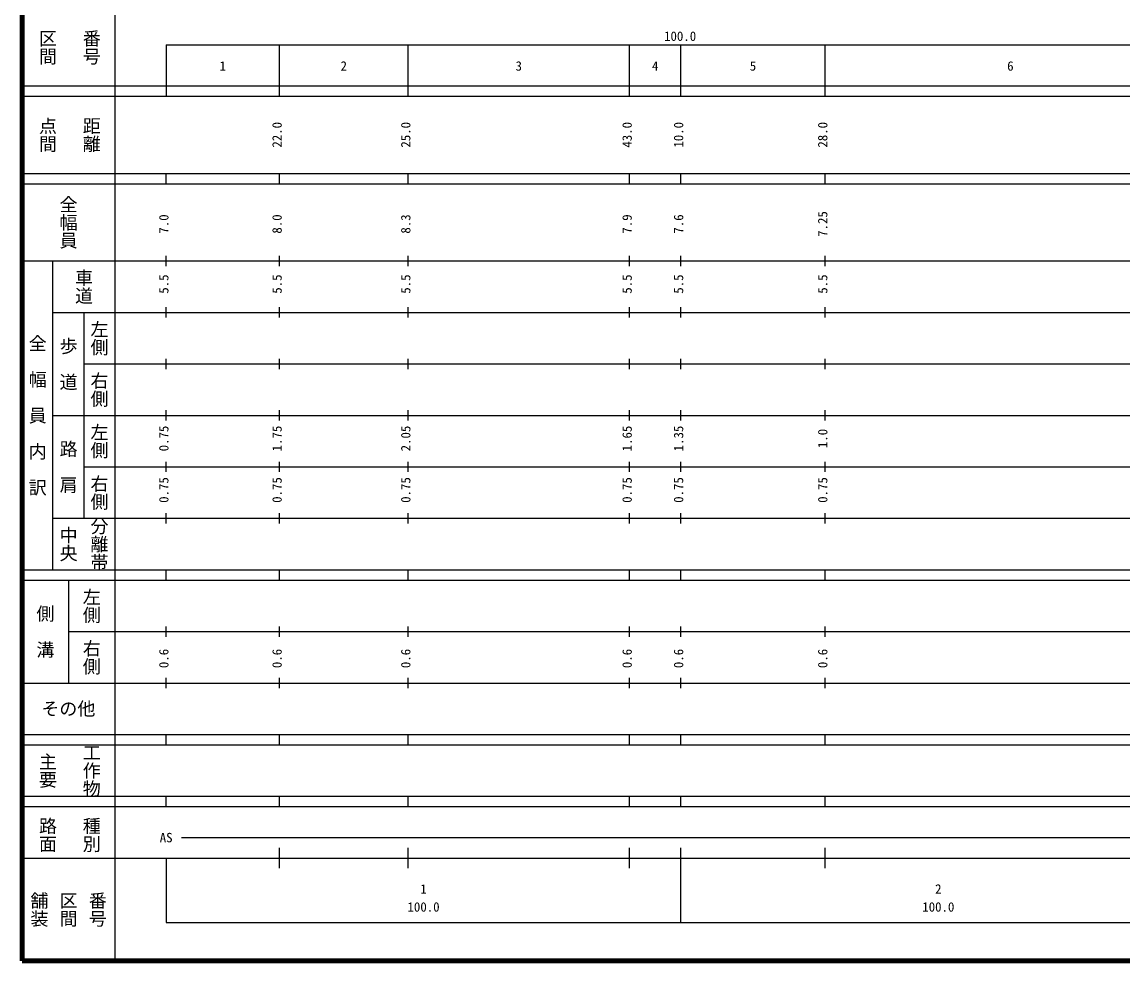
# Model space of a CAD drawing. Units: millimetres on the paper, enlarged 1000 times. Extents: x 40000 to 680000, y 20000 to 380000.
# Drawn here: x 40000 to 253872, y 20000 to 202409 of the extents above; entities that cross this region are included whole.
import ezdxf
from ezdxf.enums import TextEntityAlignment as Align

# ---------------------------------------------------------------- set-up
doc = ezdxf.new("R2010")
doc.units = ezdxf.units.MM
doc.header["$LTSCALE"] = 1000
doc.layers.add('M-TTL', color=2, linetype='Continuous', lineweight=140)
doc.layers.add('M-TTL-BAND', color=7, linetype='Continuous', lineweight=25)
doc.styles.add('@ＭＳ ゴシック', font='')
doc.styles.add('ＭＳ ゴシック', font='')
doc.styles.get('@ＭＳ ゴシック').set_extended_font_data('@MS Gothic')
doc.styles.get('ＭＳ ゴシック').set_extended_font_data('MS Gothic')

msp = doc.modelspace()

# ---------------------------------------------------------------- linework, layer by layer
at = {"layer": 'M-TTL'}
for p, q in [((40000, 380000), (40000, 20000)), ((40000, 20000), (680000, 20000))]:
    msp.add_line(p, q, dxfattribs=at)
at = {"layer": 'M-TTL-BAND'}
for p, q in [((58000, 370000), (58000, 20000)), ((68000, 198000), (579000, 198000)), ((68000, 198000), (68000, 188000)), ((90000, 188000), (90000, 198000)), ((115000, 188000), (115000, 198000)), ((158000, 188000), (158000, 198000)), ((168000, 188000), (168000, 198000)), ((196000, 188000), (196000, 198000)), ((40000, 190000), (579000, 190000)), ((40000, 188000), (579000, 188000)), ((40000, 173000), (579000, 173000)), ((68000, 171000), (68000, 173000)), ((90000, 171000), (90000, 173000)), ((115000, 171000), (115000, 173000)), ((158000, 171000), (158000, 173000)), ((168000, 171000), (168000, 173000)), ((196000, 171000), (196000, 173000)), ((40000, 171000), (579000, 171000)), ((68000, 155000), (68000, 157000)), ((90000, 155000), (90000, 157000)), ((115000, 155000), (115000, 157000)), ((158000, 155000), (158000, 157000)), ((168000, 155000), (168000, 157000)), ((196000, 155000), (196000, 157000)), ((40000, 156000), (579000, 156000)), ((46000, 96000), (46000, 156000)), ((46000, 146000), (579000, 146000)), ((52000, 146000), (52000, 106000)), ((68000, 145000), (68000, 147000)), ((90000, 145000), (90000, 147000)), ((115000, 145000), (115000, 147000)), ((158000, 145000), (158000, 147000)), ((168000, 145000), (168000, 147000)), ((196000, 145000), (196000, 147000)), ((68000, 135000), (68000, 137000)), ((90000, 135000), (90000, 137000)), ((115000, 135000), (115000, 137000)), ((158000, 135000), (158000, 137000)), ((168000, 135000), (168000, 137000)), ((196000, 135000), (196000, 137000)), ((52000, 136000), (579000, 136000)), ((68000, 125000), (68000, 127000)), ((90000, 125000), (90000, 127000)), ((115000, 125000), (115000, 127000)), ((158000, 125000), (158000, 127000)), ((168000, 125000), (168000, 127000)), ((196000, 125000), (196000, 127000)), ((46000, 126000), (579000, 126000)), ((52000, 116000), (579000, 116000)), ((68000, 115000), (68000, 117000)), ((90000, 115000), (90000, 117000)), ((115000, 115000), (115000, 117000)), ((158000, 115000), (158000, 117000)), ((168000, 115000), (168000, 117000)), ((196000, 115000), (196000, 117000)), ((68000, 105000), (68000, 107000)), ((90000, 105000), (90000, 107000)), ((115000, 105000), (115000, 107000)), ((158000, 105000), (158000, 107000)), ((168000, 105000), (168000, 107000)), ((196000, 105000), (196000, 107000)), ((46000, 106000), (579000, 106000)), ((40000, 96000), (579000, 96000)), ((68000, 94000), (68000, 96000)), ((90000, 94000), (90000, 96000)), ((115000, 94000), (115000, 96000)), ((158000, 94000), (158000, 96000)), ((168000, 94000), (168000, 96000)), ((196000, 94000), (196000, 96000)), ((40000, 94000), (579000, 94000)), ((49000, 94000), (49000, 74000)), ((49000, 84000), (579000, 84000)), ((68000, 83000), (68000, 85000)), ((90000, 83000), (90000, 85000)), ((115000, 83000), (115000, 85000)), ((158000, 83000), (158000, 85000)), ((168000, 83000), (168000, 85000)), ((196000, 83000), (196000, 85000)), ((68000, 73000), (68000, 75000)), ((90000, 73000), (90000, 75000)), ((115000, 73000), (115000, 75000)), ((158000, 73000), (158000, 75000)), ((168000, 73000), (168000, 75000)), ((196000, 73000), (196000, 75000)), ((40000, 74000), (579000, 74000)), ((40000, 64000), (579000, 64000)), ((68000, 62000), (68000, 64000)), ((90000, 62000), (90000, 64000)), ((115000, 62000), (115000, 64000)), ((158000, 62000), (158000, 64000)), ((168000, 62000), (168000, 64000)), ((196000, 62000), (196000, 64000)), ((40000, 62000), (579000, 62000)), ((40000, 52000), (579000, 52000)), ((68000, 50000), (68000, 52000)), ((90000, 50000), (90000, 52000)), ((115000, 50000), (115000, 52000)), ((158000, 50000), (158000, 52000)), ((168000, 50000), (168000, 52000)), ((196000, 50000), (196000, 52000)), ((40000, 50000), (579000, 50000)), ((71000, 44000), (512500, 44000)), ((90000, 38000), (90000, 42000)), ((115000, 38000), (115000, 42000)), ((158000, 38000), (158000, 42000)), ((168000, 27500), (168000, 42000)), ((196000, 38000), (196000, 42000)), ((40000, 40000), (579000, 40000)), ((68000, 40000), (68000, 27500)), ((68000, 27500), (579000, 27500))]:
    msp.add_line(p, q, dxfattribs=at)

# ---------------------------------------------------------------- texts
at = {"layer": 'M-TTL-BAND', "style": '@ＭＳ ゴシック'}
for s, p in [('区間', (45000, 197500)), ('番号', (53500, 197500)), ('点間', (45000, 180500)), ('距離', (53500, 180500)), ('全幅員', (49000, 163500)), ('車道', (52000, 151000)), ('左側', (55000, 141000)), ('全\u3000幅\u3000員\u3000内\u3000訳', (43000, 126000)), ('歩\u3000道', (49000, 136000)), ('右側', (55000, 131000)), ('左側', (55000, 121000)), ('路\u3000肩', (49000, 116000)), ('右側', (55000, 111000)), ('分離帯', (55000, 101000)), ('中央', (49000, 101000)), ('左側', (53500, 89000)), ('側\u3000溝', (44500, 84000)), ('右側', (53500, 79000)), ('主要', (45000, 57000)), ('工作物', (53500, 57000)), ('路面', (45000, 44500)), ('種別', (53500, 44500)), ('舗装', (43333, 30000)), ('区間', (49000, 30000)), ('番号', (54667, 30000))]:
    msp.add_text(s, height=2566, rotation=270, dxfattribs=at).set_placement(p, align=Align.MIDDLE_CENTER)
at = {"layer": 'M-TTL-BAND', "style": 'ＭＳ ゴシック'}
for s, p in [('100.0', (167844, 198195)), ('1', (79000, 192405)), ('2', (102500, 192405)), ('3', (136500, 192405)), ('4', (163000, 192405)), ('5', (182000, 192405)), ('6', (232000, 192405)), ('AS', (68000, 42500)), ('1', (118000, 32523)), ('2', (218000, 32523)), ('100.0', (118000, 29033)), ('100.0', (218000, 29033))]:
    msp.add_text(s, height=1833, dxfattribs=at).set_placement(p, align=Align.BOTTOM_CENTER)
for s, p in [('22.0', (91000, 180500)), ('25.0', (116000, 180500)), ('43.0', (159000, 180500)), ('10.0', (169000, 180500)), ('28.0', (197000, 180500)), ('7.0', (69000, 163174)), ('8.0', (91000, 163174)), ('8.3', (116000, 163174)), ('7.9', (159000, 163174)), ('7.6', (169000, 163174)), ('7.25', (197000, 163174)), ('5.5', (69000, 151500)), ('5.5', (91000, 151500)), ('5.5', (116000, 151500)), ('5.5', (159000, 151500)), ('5.5', (169000, 151500)), ('5.5', (197000, 151500)), ('0.75', (69000, 121500)), ('1.75', (91000, 121500)), ('2.05', (116000, 121500)), ('1.65', (159000, 121500)), ('1.35', (169000, 121500)), ('1.0', (197000, 121500)), ('0.75', (69000, 111500)), ('0.75', (91000, 111500)), ('0.75', (116000, 111500)), ('0.75', (159000, 111500)), ('0.75', (169000, 111500)), ('0.75', (197000, 111500)), ('0.6', (69000, 78764)), ('0.6', (91000, 78764)), ('0.6', (116000, 78764)), ('0.6', (159000, 78764)), ('0.6', (169000, 78764)), ('0.6', (197000, 78764))]:
    msp.add_text(s, height=1833, rotation=90, dxfattribs=at).set_placement(p, align=Align.BOTTOM_CENTER)
msp.add_text('その他', height=2566, dxfattribs=at).set_placement((49000, 69000), align=Align.MIDDLE_CENTER)

doc.saveas('drawing.dxf')
